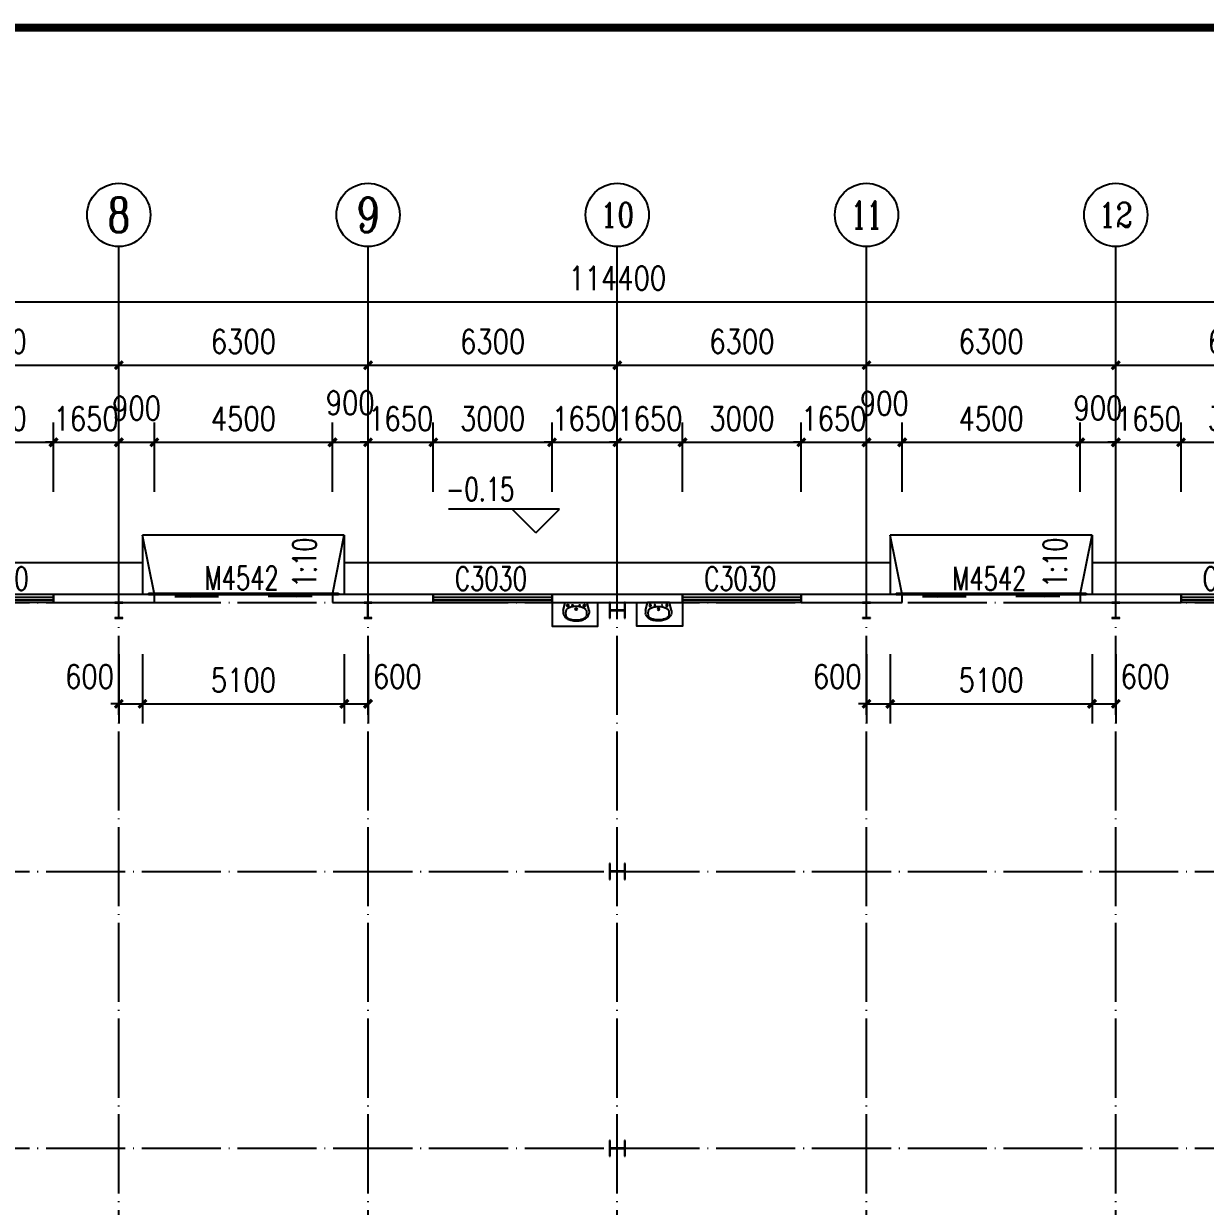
# Model space of a CAD drawing. Extents: x -21908402 to 2288787, y 79687 to 5079726.
# Drawn here: x 2162305 to 2192174, y 523085 to 552987 of the extents above; entities that cross this region are included whole.
import ezdxf
from ezdxf.enums import TextEntityAlignment as Align

# ---------------------------------------------------------------- set-up
doc = ezdxf.new("R2010")
doc.units = 0
doc.header["$LTSCALE"] = 1000
doc.linetypes.add('DOTE', pattern=[2.42, 2, -0.2, 0.02, -0.2])
doc.layers.get('0').update_dxf_attribs({"linetype": 'CONTINUOUS'})
doc.layers.get('DEFPOINTS').update_dxf_attribs({"linetype": 'CONTINUOUS'})
for name, color, linetype in [('AXIS', 3, 'CONTINUOUS'), ('AXIS_TEXT', 7, 'CONTINUOUS'), ('COLUMN', 9, 'CONTINUOUS'), ('DIM_ELEV', 3, 'CONTINUOUS'), ('DIM_SYMB', 3, 'CONTINUOUS'), ('DOTE', 1, 'DOTE'), ('GROUND', 2, 'CONTINUOUS'), ('PUB_DIM', 3, 'CONTINUOUS'), ('PUB_TEXT', 7, 'CONTINUOUS'), ('PUB_TITLE', 4, 'CONTINUOUS'), ('STAIR', 2, 'CONTINUOUS'), ('WALL', 6, 'CONTINUOUS'), ('WINDOW', 94, 'CONTINUOUS'), ('WINDOW_TEXT', 7, 'CONTINUOUS')]:
    doc.layers.add(name, color=color, linetype=linetype)
doc.styles.add('_TCH_AXIS', font='COMPLEX', dxfattribs={"bigfont": 'GBCBIG'})
doc.styles.add('_TCH_DIM', font='SIMPLEX', dxfattribs={"bigfont": 'GBCBIG'})
doc.styles.add('_TCH_WINDOW', font='SIMPLEX', dxfattribs={"bigfont": 'GBCBIG'})
doc.styles.add('COMPLEX', font='COMPLEX')
doc.styles.add('DIM_FONT', font='simplex.shx', dxfattribs={"width": 0.8})
doc.dimstyles.new('DIMN200', dxfattribs={"dimscale": 2, "dimtxt": 300, "dimasz": 100, "dimexe": 250, "dimexo": 300, "dimgap": 150, "dimtad": 1, "dimdec": 0, "dimzin": 0, "dimtxsty": 'DIM_FONT', "dimblk": 'ARCHTICK', "dimcen": 0.09, "dimclrt": 7, "dimazin": 3, "dimtfac": 1, "dimtdec": 0, "dimtix": 1, "dimtmove": 0, "dimatfit": 3, "dimtolj": 1, "dimtzin": 0})

# ---------------------------------------------------------------- blocks, each defined once
blk = doc.blocks.new('_ARCHTICK')
at = {"color": 0, "linetype": 'BYBLOCK', "const_width": 0.4}
blk.add_lwpolyline([(-0.5, -0.5), (0.5, 0.5)], dxfattribs=at)
blk = doc.blocks.new('*D316')
at = {"layer": 'DEFPOINTS', "color": 0}
for p in [(2183610, 537645), (2184210, 537645), (2184210, 535790)]:
    blk.add_point(p, dxfattribs=at)
at = {"layer": 'PUB_DIM', "color": 0}
for p, q in [((2183610, 537045), (2183610, 535290)), ((2184210, 537045), (2184210, 535290)), ((2183610, 535790), (2183410, 535790)), ((2183610, 535790), (2184210, 535790)), ((2184210, 535790), (2184410, 535790))]:
    blk.add_line(p, q, dxfattribs=at)
at = {"layer": 'PUB_DIM', "color": 0, "xscale": 200, "yscale": 200, "zscale": 200}
blk.add_blockref('_ARCHTICK', (2183610, 535790), dxfattribs=at)
at = {"layer": 'PUB_DIM', "color": 0, "xscale": 200, "yscale": 200, "zscale": 200, "rotation": 180}
blk.add_blockref('_ARCHTICK', (2184210, 535790), dxfattribs=at)
at = {"layer": 'PUB_DIM', "color": 7, "insert": (2182870, 536480), "char_height": 600, "attachment_point": 5, "style": 'DIM_FONT'}
blk.add_mtext('\\A1;600', dxfattribs=at)
blk = doc.blocks.new('*D317')
at = {"layer": 'DEFPOINTS', "color": 0}
for p in [(2184210, 537645), (2189310, 537645), (2189310, 535790)]:
    blk.add_point(p, dxfattribs=at)
at = {"layer": 'PUB_DIM', "color": 0}
for p, q in [((2184210, 537045), (2184210, 535290)), ((2189310, 537045), (2189310, 535290)), ((2184210, 535790), (2189310, 535790))]:
    blk.add_line(p, q, dxfattribs=at)
at = {"layer": 'PUB_DIM', "color": 0, "xscale": 200, "yscale": 200, "zscale": 200, "rotation": 180}
blk.add_blockref('_ARCHTICK', (2184210, 535790), dxfattribs=at)
at = {"layer": 'PUB_DIM', "color": 0, "xscale": 200, "yscale": 200, "zscale": 200}
blk.add_blockref('_ARCHTICK', (2189310, 535790), dxfattribs=at)
at = {"layer": 'PUB_DIM', "color": 7, "insert": (2186760, 536390), "char_height": 600, "attachment_point": 5, "style": 'DIM_FONT'}
blk.add_mtext('\\A1;5100', dxfattribs=at)
blk = doc.blocks.new('*D318')
at = {"layer": 'DEFPOINTS', "color": 0}
for p in [(2189310, 537645), (2189910, 537645), (2189910, 535790)]:
    blk.add_point(p, dxfattribs=at)
at = {"layer": 'PUB_DIM', "color": 0}
for p, q in [((2189310, 537045), (2189310, 535290)), ((2189910, 537045), (2189910, 535290)), ((2189310, 535790), (2189910, 535790))]:
    blk.add_line(p, q, dxfattribs=at)
at = {"layer": 'PUB_DIM', "color": 0, "xscale": 200, "yscale": 200, "zscale": 200, "rotation": 180}
blk.add_blockref('_ARCHTICK', (2189310, 535790), dxfattribs=at)
at = {"layer": 'PUB_DIM', "color": 0, "xscale": 200, "yscale": 200, "zscale": 200}
blk.add_blockref('_ARCHTICK', (2189910, 535790), dxfattribs=at)
at = {"layer": 'PUB_DIM', "color": 7, "insert": (2190650, 536480), "char_height": 600, "attachment_point": 5, "style": 'DIM_FONT'}
blk.add_mtext('\\A1;600', dxfattribs=at)
blk = doc.blocks.new('*D319')
at = {"layer": 'DEFPOINTS', "color": 0}
for p in [(2164710, 537645), (2165310, 537645), (2165310, 535790)]:
    blk.add_point(p, dxfattribs=at)
at = {"layer": 'PUB_DIM', "color": 0}
for p, q in [((2164710, 537045), (2164710, 535290)), ((2165310, 537045), (2165310, 535290)), ((2164710, 535790), (2164510, 535790)), ((2164710, 535790), (2165310, 535790)), ((2165310, 535790), (2165510, 535790))]:
    blk.add_line(p, q, dxfattribs=at)
at = {"layer": 'PUB_DIM', "color": 0, "xscale": 200, "yscale": 200, "zscale": 200}
blk.add_blockref('_ARCHTICK', (2164710, 535790), dxfattribs=at)
at = {"layer": 'PUB_DIM', "color": 0, "xscale": 200, "yscale": 200, "zscale": 200, "rotation": 180}
blk.add_blockref('_ARCHTICK', (2165310, 535790), dxfattribs=at)
at = {"layer": 'PUB_DIM', "color": 7, "insert": (2163970, 536480), "char_height": 600, "attachment_point": 5, "style": 'DIM_FONT'}
blk.add_mtext('\\A1;600', dxfattribs=at)
blk = doc.blocks.new('*D320')
at = {"layer": 'DEFPOINTS', "color": 0}
for p in [(2165310, 537645), (2170410, 537645), (2170410, 535790)]:
    blk.add_point(p, dxfattribs=at)
at = {"layer": 'PUB_DIM', "color": 0}
for p, q in [((2165310, 537045), (2165310, 535290)), ((2170410, 537045), (2170410, 535290)), ((2165310, 535790), (2170410, 535790))]:
    blk.add_line(p, q, dxfattribs=at)
at = {"layer": 'PUB_DIM', "color": 0, "xscale": 200, "yscale": 200, "zscale": 200, "rotation": 180}
blk.add_blockref('_ARCHTICK', (2165310, 535790), dxfattribs=at)
at = {"layer": 'PUB_DIM', "color": 0, "xscale": 200, "yscale": 200, "zscale": 200}
blk.add_blockref('_ARCHTICK', (2170410, 535790), dxfattribs=at)
at = {"layer": 'PUB_DIM', "color": 7, "insert": (2167860, 536390), "char_height": 600, "attachment_point": 5, "style": 'DIM_FONT'}
blk.add_mtext('\\A1;5100', dxfattribs=at)
blk = doc.blocks.new('*D321')
at = {"layer": 'DEFPOINTS', "color": 0}
for p in [(2170410, 537645), (2171010, 537645), (2171010, 535790)]:
    blk.add_point(p, dxfattribs=at)
at = {"layer": 'PUB_DIM', "color": 0}
for p, q in [((2170410, 537045), (2170410, 535290)), ((2171010, 537045), (2171010, 535290)), ((2170410, 535790), (2171010, 535790))]:
    blk.add_line(p, q, dxfattribs=at)
at = {"layer": 'PUB_DIM', "color": 0, "xscale": 200, "yscale": 200, "zscale": 200, "rotation": 180}
blk.add_blockref('_ARCHTICK', (2170410, 535790), dxfattribs=at)
at = {"layer": 'PUB_DIM', "color": 0, "xscale": 200, "yscale": 200, "zscale": 200}
blk.add_blockref('_ARCHTICK', (2171010, 535790), dxfattribs=at)
at = {"layer": 'PUB_DIM', "color": 7, "insert": (2171750, 536480), "char_height": 600, "attachment_point": 5, "style": 'DIM_FONT'}
blk.add_mtext('\\A1;600', dxfattribs=at)
blk = doc.blocks.new('*D491')
at = {"layer": 'DEFPOINTS', "color": 0}
for p in [(2194560, 542402), (2191560, 540552), (2194560, 540552)]:
    blk.add_point(p, dxfattribs=at)
at = {"layer": 'PUB_DIM', "color": 0}
for p, q in [((2191560, 541152), (2191560, 542902)), ((2194560, 541152), (2194560, 542902)), ((2191560, 542402), (2194560, 542402))]:
    blk.add_line(p, q, dxfattribs=at)
at = {"layer": 'PUB_DIM', "color": 0, "xscale": 200, "yscale": 200, "zscale": 200, "rotation": 180}
blk.add_blockref('_ARCHTICK', (2191560, 542402), dxfattribs=at)
at = {"layer": 'PUB_DIM', "color": 0, "xscale": 200, "yscale": 200, "zscale": 200}
blk.add_blockref('_ARCHTICK', (2194560, 542402), dxfattribs=at)
at = {"layer": 'PUB_DIM', "color": 7, "insert": (2193060, 543002), "char_height": 600, "attachment_point": 5, "style": 'DIM_FONT'}
blk.add_mtext('\\A1;3000', dxfattribs=at)
blk = doc.blocks.new('*D492')
at = {"layer": 'DEFPOINTS', "color": 0}
for p in [(2191560, 542402), (2189910, 540552), (2191560, 540552)]:
    blk.add_point(p, dxfattribs=at)
at = {"layer": 'PUB_DIM', "color": 0}
for p, q in [((2189910, 541152), (2189910, 542902)), ((2191560, 541152), (2191560, 542902)), ((2189910, 542402), (2189710, 542402)), ((2189910, 542402), (2191560, 542402)), ((2191560, 542402), (2191760, 542402))]:
    blk.add_line(p, q, dxfattribs=at)
at = {"layer": 'PUB_DIM', "color": 0, "xscale": 200, "yscale": 200, "zscale": 200}
blk.add_blockref('_ARCHTICK', (2189910, 542402), dxfattribs=at)
at = {"layer": 'PUB_DIM', "color": 0, "xscale": 200, "yscale": 200, "zscale": 200, "rotation": 180}
blk.add_blockref('_ARCHTICK', (2191560, 542402), dxfattribs=at)
at = {"layer": 'PUB_DIM', "color": 7, "insert": (2190735, 543002), "char_height": 600, "attachment_point": 5, "style": 'DIM_FONT'}
blk.add_mtext('\\A1;1650', dxfattribs=at)
blk = doc.blocks.new('*D493')
at = {"layer": 'DEFPOINTS', "color": 0}
for p in [(2189910, 542402), (2189010, 540552), (2189910, 540552)]:
    blk.add_point(p, dxfattribs=at)
at = {"layer": 'PUB_DIM', "color": 0}
for p, q in [((2189010, 541152), (2189010, 542902)), ((2189910, 541152), (2189910, 542902)), ((2189010, 542402), (2189910, 542402))]:
    blk.add_line(p, q, dxfattribs=at)
at = {"layer": 'PUB_DIM', "color": 0, "xscale": 200, "yscale": 200, "zscale": 200, "rotation": 180}
blk.add_blockref('_ARCHTICK', (2189010, 542402), dxfattribs=at)
at = {"layer": 'PUB_DIM', "color": 0, "xscale": 200, "yscale": 200, "zscale": 200}
blk.add_blockref('_ARCHTICK', (2189910, 542402), dxfattribs=at)
at = {"layer": 'PUB_DIM', "color": 7, "insert": (2189460, 543270), "char_height": 600, "attachment_point": 5, "style": 'DIM_FONT'}
blk.add_mtext('\\A1;900', dxfattribs=at)
blk = doc.blocks.new('*D494')
at = {"layer": 'DEFPOINTS', "color": 0}
for p in [(2189010, 542402), (2184510, 540552), (2189010, 540552)]:
    blk.add_point(p, dxfattribs=at)
at = {"layer": 'PUB_DIM', "color": 0}
for p, q in [((2184510, 541152), (2184510, 542902)), ((2189010, 541152), (2189010, 542902)), ((2184510, 542402), (2189010, 542402))]:
    blk.add_line(p, q, dxfattribs=at)
at = {"layer": 'PUB_DIM', "color": 0, "xscale": 200, "yscale": 200, "zscale": 200, "rotation": 180}
blk.add_blockref('_ARCHTICK', (2184510, 542402), dxfattribs=at)
at = {"layer": 'PUB_DIM', "color": 0, "xscale": 200, "yscale": 200, "zscale": 200}
blk.add_blockref('_ARCHTICK', (2189010, 542402), dxfattribs=at)
at = {"layer": 'PUB_DIM', "color": 7, "insert": (2186760, 543002), "char_height": 600, "attachment_point": 5, "style": 'DIM_FONT'}
blk.add_mtext('\\A1;4500', dxfattribs=at)
blk = doc.blocks.new('*D495')
at = {"layer": 'DEFPOINTS', "color": 0}
for p in [(2184510, 542402), (2183610, 540552), (2184510, 540552)]:
    blk.add_point(p, dxfattribs=at)
at = {"layer": 'PUB_DIM', "color": 0}
for p, q in [((2183610, 541152), (2183610, 542902)), ((2184510, 541152), (2184510, 542902)), ((2183610, 542402), (2184510, 542402))]:
    blk.add_line(p, q, dxfattribs=at)
at = {"layer": 'PUB_DIM', "color": 0, "xscale": 200, "yscale": 200, "zscale": 200, "rotation": 180}
blk.add_blockref('_ARCHTICK', (2183610, 542402), dxfattribs=at)
at = {"layer": 'PUB_DIM', "color": 0, "xscale": 200, "yscale": 200, "zscale": 200}
blk.add_blockref('_ARCHTICK', (2184510, 542402), dxfattribs=at)
at = {"layer": 'PUB_DIM', "color": 7, "insert": (2184060, 543389), "char_height": 600, "attachment_point": 5, "style": 'DIM_FONT'}
blk.add_mtext('\\A1;900', dxfattribs=at)
blk = doc.blocks.new('*D496')
at = {"layer": 'DEFPOINTS', "color": 0}
for p in [(2183610, 542402), (2181960, 540552), (2183610, 540552)]:
    blk.add_point(p, dxfattribs=at)
at = {"layer": 'PUB_DIM', "color": 0}
for p, q in [((2181960, 541152), (2181960, 542902)), ((2183610, 541152), (2183610, 542902)), ((2181960, 542402), (2181760, 542402)), ((2181960, 542402), (2183610, 542402)), ((2183610, 542402), (2183810, 542402))]:
    blk.add_line(p, q, dxfattribs=at)
at = {"layer": 'PUB_DIM', "color": 0, "xscale": 200, "yscale": 200, "zscale": 200}
blk.add_blockref('_ARCHTICK', (2181960, 542402), dxfattribs=at)
at = {"layer": 'PUB_DIM', "color": 0, "xscale": 200, "yscale": 200, "zscale": 200, "rotation": 180}
blk.add_blockref('_ARCHTICK', (2183610, 542402), dxfattribs=at)
at = {"layer": 'PUB_DIM', "color": 7, "insert": (2182785, 543002), "char_height": 600, "attachment_point": 5, "style": 'DIM_FONT'}
blk.add_mtext('\\A1;1650', dxfattribs=at)
blk = doc.blocks.new('*D497')
at = {"layer": 'DEFPOINTS', "color": 0}
for p in [(2181960, 542402), (2178960, 540552), (2181960, 540552)]:
    blk.add_point(p, dxfattribs=at)
at = {"layer": 'PUB_DIM', "color": 0}
for p, q in [((2178960, 541152), (2178960, 542902)), ((2181960, 541152), (2181960, 542902)), ((2178960, 542402), (2181960, 542402))]:
    blk.add_line(p, q, dxfattribs=at)
at = {"layer": 'PUB_DIM', "color": 0, "xscale": 200, "yscale": 200, "zscale": 200, "rotation": 180}
blk.add_blockref('_ARCHTICK', (2178960, 542402), dxfattribs=at)
at = {"layer": 'PUB_DIM', "color": 0, "xscale": 200, "yscale": 200, "zscale": 200}
blk.add_blockref('_ARCHTICK', (2181960, 542402), dxfattribs=at)
at = {"layer": 'PUB_DIM', "color": 7, "insert": (2180460, 543002), "char_height": 600, "attachment_point": 5, "style": 'DIM_FONT'}
blk.add_mtext('\\A1;3000', dxfattribs=at)
blk = doc.blocks.new('*D498')
at = {"layer": 'DEFPOINTS', "color": 0}
for p in [(2178960, 542402), (2177310, 540552), (2178960, 540552)]:
    blk.add_point(p, dxfattribs=at)
at = {"layer": 'PUB_DIM', "color": 0}
for p, q in [((2177310, 541152), (2177310, 542902)), ((2178960, 541152), (2178960, 542902)), ((2177310, 542402), (2177110, 542402)), ((2177310, 542402), (2178960, 542402)), ((2178960, 542402), (2179160, 542402))]:
    blk.add_line(p, q, dxfattribs=at)
at = {"layer": 'PUB_DIM', "color": 0, "xscale": 200, "yscale": 200, "zscale": 200}
blk.add_blockref('_ARCHTICK', (2177310, 542402), dxfattribs=at)
at = {"layer": 'PUB_DIM', "color": 0, "xscale": 200, "yscale": 200, "zscale": 200, "rotation": 180}
blk.add_blockref('_ARCHTICK', (2178960, 542402), dxfattribs=at)
at = {"layer": 'PUB_DIM', "color": 7, "insert": (2178135, 543002), "char_height": 600, "attachment_point": 5, "style": 'DIM_FONT'}
blk.add_mtext('\\A1;1650', dxfattribs=at)
blk = doc.blocks.new('*D499')
at = {"layer": 'DEFPOINTS', "color": 0}
for p in [(2177310, 542402), (2175660, 540552), (2177310, 540552)]:
    blk.add_point(p, dxfattribs=at)
at = {"layer": 'PUB_DIM', "color": 0}
for p, q in [((2175660, 541152), (2175660, 542902)), ((2177310, 541152), (2177310, 542902)), ((2175660, 542402), (2175460, 542402)), ((2175660, 542402), (2177310, 542402)), ((2177310, 542402), (2177510, 542402))]:
    blk.add_line(p, q, dxfattribs=at)
at = {"layer": 'PUB_DIM', "color": 0, "xscale": 200, "yscale": 200, "zscale": 200}
blk.add_blockref('_ARCHTICK', (2175660, 542402), dxfattribs=at)
at = {"layer": 'PUB_DIM', "color": 0, "xscale": 200, "yscale": 200, "zscale": 200, "rotation": 180}
blk.add_blockref('_ARCHTICK', (2177310, 542402), dxfattribs=at)
at = {"layer": 'PUB_DIM', "color": 7, "insert": (2176485, 543002), "char_height": 600, "attachment_point": 5, "style": 'DIM_FONT'}
blk.add_mtext('\\A1;1650', dxfattribs=at)
blk = doc.blocks.new('*D500')
at = {"layer": 'DEFPOINTS', "color": 0}
for p in [(2175660, 542402), (2172660, 540552), (2175660, 540552)]:
    blk.add_point(p, dxfattribs=at)
at = {"layer": 'PUB_DIM', "color": 0}
for p, q in [((2172660, 541152), (2172660, 542902)), ((2175660, 541152), (2175660, 542902)), ((2172660, 542402), (2175660, 542402))]:
    blk.add_line(p, q, dxfattribs=at)
at = {"layer": 'PUB_DIM', "color": 0, "xscale": 200, "yscale": 200, "zscale": 200, "rotation": 180}
blk.add_blockref('_ARCHTICK', (2172660, 542402), dxfattribs=at)
at = {"layer": 'PUB_DIM', "color": 0, "xscale": 200, "yscale": 200, "zscale": 200}
blk.add_blockref('_ARCHTICK', (2175660, 542402), dxfattribs=at)
at = {"layer": 'PUB_DIM', "color": 7, "insert": (2174160, 543002), "char_height": 600, "attachment_point": 5, "style": 'DIM_FONT'}
blk.add_mtext('\\A1;3000', dxfattribs=at)
blk = doc.blocks.new('*D501')
at = {"layer": 'DEFPOINTS', "color": 0}
for p in [(2172660, 542402), (2171010, 540552), (2172660, 540552)]:
    blk.add_point(p, dxfattribs=at)
at = {"layer": 'PUB_DIM', "color": 0}
for p, q in [((2171010, 541152), (2171010, 542902)), ((2172660, 541152), (2172660, 542902)), ((2171010, 542402), (2170810, 542402)), ((2171010, 542402), (2172660, 542402)), ((2172660, 542402), (2172860, 542402))]:
    blk.add_line(p, q, dxfattribs=at)
at = {"layer": 'PUB_DIM', "color": 0, "xscale": 200, "yscale": 200, "zscale": 200}
blk.add_blockref('_ARCHTICK', (2171010, 542402), dxfattribs=at)
at = {"layer": 'PUB_DIM', "color": 0, "xscale": 200, "yscale": 200, "zscale": 200, "rotation": 180}
blk.add_blockref('_ARCHTICK', (2172660, 542402), dxfattribs=at)
at = {"layer": 'PUB_DIM', "color": 7, "insert": (2171835, 543002), "char_height": 600, "attachment_point": 5, "style": 'DIM_FONT'}
blk.add_mtext('\\A1;1650', dxfattribs=at)
blk = doc.blocks.new('*D502')
at = {"layer": 'DEFPOINTS', "color": 0}
for p in [(2171010, 542402), (2170110, 540552), (2171010, 540552)]:
    blk.add_point(p, dxfattribs=at)
at = {"layer": 'PUB_DIM', "color": 0}
for p, q in [((2170110, 541152), (2170110, 542902)), ((2171010, 541152), (2171010, 542902)), ((2170110, 542402), (2171010, 542402))]:
    blk.add_line(p, q, dxfattribs=at)
at = {"layer": 'PUB_DIM', "color": 0, "xscale": 200, "yscale": 200, "zscale": 200, "rotation": 180}
blk.add_blockref('_ARCHTICK', (2170110, 542402), dxfattribs=at)
at = {"layer": 'PUB_DIM', "color": 0, "xscale": 200, "yscale": 200, "zscale": 200}
blk.add_blockref('_ARCHTICK', (2171010, 542402), dxfattribs=at)
at = {"layer": 'PUB_DIM', "color": 7, "insert": (2170560, 543403), "char_height": 600, "attachment_point": 5, "style": 'DIM_FONT'}
blk.add_mtext('\\A1;900', dxfattribs=at)
blk = doc.blocks.new('*D503')
at = {"layer": 'DEFPOINTS', "color": 0}
for p in [(2170110, 542402), (2165610, 540552), (2170110, 540552)]:
    blk.add_point(p, dxfattribs=at)
at = {"layer": 'PUB_DIM', "color": 0}
for p, q in [((2165610, 541152), (2165610, 542902)), ((2170110, 541152), (2170110, 542902)), ((2165610, 542402), (2170110, 542402))]:
    blk.add_line(p, q, dxfattribs=at)
at = {"layer": 'PUB_DIM', "color": 0, "xscale": 200, "yscale": 200, "zscale": 200, "rotation": 180}
blk.add_blockref('_ARCHTICK', (2165610, 542402), dxfattribs=at)
at = {"layer": 'PUB_DIM', "color": 0, "xscale": 200, "yscale": 200, "zscale": 200}
blk.add_blockref('_ARCHTICK', (2170110, 542402), dxfattribs=at)
at = {"layer": 'PUB_DIM', "color": 7, "insert": (2167860, 543002), "char_height": 600, "attachment_point": 5, "style": 'DIM_FONT'}
blk.add_mtext('\\A1;4500', dxfattribs=at)
blk = doc.blocks.new('*D504')
at = {"layer": 'DEFPOINTS', "color": 0}
for p in [(2165610, 542402), (2164710, 540552), (2165610, 540552)]:
    blk.add_point(p, dxfattribs=at)
at = {"layer": 'PUB_DIM', "color": 0}
for p, q in [((2164710, 541152), (2164710, 542902)), ((2165610, 541152), (2165610, 542902)), ((2164710, 542402), (2165610, 542402))]:
    blk.add_line(p, q, dxfattribs=at)
at = {"layer": 'PUB_DIM', "color": 0, "xscale": 200, "yscale": 200, "zscale": 200, "rotation": 180}
blk.add_blockref('_ARCHTICK', (2164710, 542402), dxfattribs=at)
at = {"layer": 'PUB_DIM', "color": 0, "xscale": 200, "yscale": 200, "zscale": 200}
blk.add_blockref('_ARCHTICK', (2165610, 542402), dxfattribs=at)
at = {"layer": 'PUB_DIM', "color": 7, "insert": (2165160, 543266), "char_height": 600, "attachment_point": 5, "style": 'DIM_FONT'}
blk.add_mtext('\\A1;900', dxfattribs=at)
blk = doc.blocks.new('*D505')
at = {"layer": 'DEFPOINTS', "color": 0}
for p in [(2164710, 542402), (2163060, 540552), (2164710, 540552)]:
    blk.add_point(p, dxfattribs=at)
at = {"layer": 'PUB_DIM', "color": 0}
for p, q in [((2163060, 541152), (2163060, 542902)), ((2164710, 541152), (2164710, 542902)), ((2163060, 542402), (2162860, 542402)), ((2163060, 542402), (2164710, 542402)), ((2164710, 542402), (2164910, 542402))]:
    blk.add_line(p, q, dxfattribs=at)
at = {"layer": 'PUB_DIM', "color": 0, "xscale": 200, "yscale": 200, "zscale": 200}
blk.add_blockref('_ARCHTICK', (2163060, 542402), dxfattribs=at)
at = {"layer": 'PUB_DIM', "color": 0, "xscale": 200, "yscale": 200, "zscale": 200, "rotation": 180}
blk.add_blockref('_ARCHTICK', (2164710, 542402), dxfattribs=at)
at = {"layer": 'PUB_DIM', "color": 7, "insert": (2163885, 543002), "char_height": 600, "attachment_point": 5, "style": 'DIM_FONT'}
blk.add_mtext('\\A1;1650', dxfattribs=at)
blk = doc.blocks.new('*D506')
at = {"layer": 'DEFPOINTS', "color": 0}
for p in [(2163060, 542402), (2160060, 540552), (2163060, 540552)]:
    blk.add_point(p, dxfattribs=at)
at = {"layer": 'PUB_DIM', "color": 0}
for p, q in [((2160060, 541152), (2160060, 542902)), ((2163060, 541152), (2163060, 542902)), ((2160060, 542402), (2163060, 542402))]:
    blk.add_line(p, q, dxfattribs=at)
at = {"layer": 'PUB_DIM', "color": 0, "xscale": 200, "yscale": 200, "zscale": 200, "rotation": 180}
blk.add_blockref('_ARCHTICK', (2160060, 542402), dxfattribs=at)
at = {"layer": 'PUB_DIM', "color": 0, "xscale": 200, "yscale": 200, "zscale": 200}
blk.add_blockref('_ARCHTICK', (2163060, 542402), dxfattribs=at)
at = {"layer": 'PUB_DIM', "color": 7, "insert": (2161560, 543002), "char_height": 600, "attachment_point": 5, "style": 'DIM_FONT'}
blk.add_mtext('\\A1;3000', dxfattribs=at)
blk = doc.blocks.new('*D593')
at = {"layer": 'AXIS', "color": 0}
for p, q in [((2158410, 539952), (2158410, 544852)), ((2164710, 539952), (2164710, 544852)), ((2158410, 544352), (2164710, 544352))]:
    blk.add_line(p, q, dxfattribs=at)
at = {"layer": 'DEFPOINTS', "color": 0}
for p in [(2164710, 544352), (2158410, 539352), (2164710, 539352)]:
    blk.add_point(p, dxfattribs=at)
at = {"layer": 'AXIS', "color": 0, "xscale": 200, "yscale": 200, "zscale": 200, "rotation": 180}
blk.add_blockref('_ARCHTICK', (2158410, 544352), dxfattribs=at)
at = {"layer": 'AXIS', "color": 0, "xscale": 200, "yscale": 200, "zscale": 200}
blk.add_blockref('_ARCHTICK', (2164710, 544352), dxfattribs=at)
at = {"layer": 'AXIS', "color": 7, "insert": (2161560, 544952), "char_height": 600, "attachment_point": 5, "style": 'DIM_FONT'}
blk.add_mtext('\\A1;6300', dxfattribs=at)
blk = doc.blocks.new('*D594')
at = {"layer": 'AXIS', "color": 0}
for p, q in [((2164710, 539952), (2164710, 544852)), ((2171010, 539952), (2171010, 544852)), ((2164710, 544352), (2171010, 544352))]:
    blk.add_line(p, q, dxfattribs=at)
at = {"layer": 'DEFPOINTS', "color": 0}
for p in [(2171010, 544352), (2164710, 539352), (2171010, 539352)]:
    blk.add_point(p, dxfattribs=at)
at = {"layer": 'AXIS', "color": 0, "xscale": 200, "yscale": 200, "zscale": 200, "rotation": 180}
blk.add_blockref('_ARCHTICK', (2164710, 544352), dxfattribs=at)
at = {"layer": 'AXIS', "color": 0, "xscale": 200, "yscale": 200, "zscale": 200}
blk.add_blockref('_ARCHTICK', (2171010, 544352), dxfattribs=at)
at = {"layer": 'AXIS', "color": 7, "insert": (2167860, 544952), "char_height": 600, "attachment_point": 5, "style": 'DIM_FONT'}
blk.add_mtext('\\A1;6300', dxfattribs=at)
blk = doc.blocks.new('*D595')
at = {"layer": 'AXIS', "color": 0}
for p, q in [((2171010, 539952), (2171010, 544852)), ((2177310, 539952), (2177310, 544852)), ((2171010, 544352), (2177310, 544352))]:
    blk.add_line(p, q, dxfattribs=at)
at = {"layer": 'DEFPOINTS', "color": 0}
for p in [(2177310, 544352), (2171010, 539352), (2177310, 539352)]:
    blk.add_point(p, dxfattribs=at)
at = {"layer": 'AXIS', "color": 0, "xscale": 200, "yscale": 200, "zscale": 200, "rotation": 180}
blk.add_blockref('_ARCHTICK', (2171010, 544352), dxfattribs=at)
at = {"layer": 'AXIS', "color": 0, "xscale": 200, "yscale": 200, "zscale": 200}
blk.add_blockref('_ARCHTICK', (2177310, 544352), dxfattribs=at)
at = {"layer": 'AXIS', "color": 7, "insert": (2174160, 544952), "char_height": 600, "attachment_point": 5, "style": 'DIM_FONT'}
blk.add_mtext('\\A1;6300', dxfattribs=at)
blk = doc.blocks.new('*D596')
at = {"layer": 'AXIS', "color": 0}
for p, q in [((2177310, 539952), (2177310, 544852)), ((2183610, 539952), (2183610, 544852)), ((2177310, 544352), (2183610, 544352))]:
    blk.add_line(p, q, dxfattribs=at)
at = {"layer": 'DEFPOINTS', "color": 0}
for p in [(2183610, 544352), (2177310, 539352), (2183610, 539352)]:
    blk.add_point(p, dxfattribs=at)
at = {"layer": 'AXIS', "color": 0, "xscale": 200, "yscale": 200, "zscale": 200, "rotation": 180}
blk.add_blockref('_ARCHTICK', (2177310, 544352), dxfattribs=at)
at = {"layer": 'AXIS', "color": 0, "xscale": 200, "yscale": 200, "zscale": 200}
blk.add_blockref('_ARCHTICK', (2183610, 544352), dxfattribs=at)
at = {"layer": 'AXIS', "color": 7, "insert": (2180460, 544952), "char_height": 600, "attachment_point": 5, "style": 'DIM_FONT'}
blk.add_mtext('\\A1;6300', dxfattribs=at)
blk = doc.blocks.new('*D597')
at = {"layer": 'AXIS', "color": 0}
for p, q in [((2183610, 539952), (2183610, 544852)), ((2189910, 539952), (2189910, 544852)), ((2183610, 544352), (2189910, 544352))]:
    blk.add_line(p, q, dxfattribs=at)
at = {"layer": 'DEFPOINTS', "color": 0}
for p in [(2189910, 544352), (2183610, 539352), (2189910, 539352)]:
    blk.add_point(p, dxfattribs=at)
at = {"layer": 'AXIS', "color": 0, "xscale": 200, "yscale": 200, "zscale": 200, "rotation": 180}
blk.add_blockref('_ARCHTICK', (2183610, 544352), dxfattribs=at)
at = {"layer": 'AXIS', "color": 0, "xscale": 200, "yscale": 200, "zscale": 200}
blk.add_blockref('_ARCHTICK', (2189910, 544352), dxfattribs=at)
at = {"layer": 'AXIS', "color": 7, "insert": (2186760, 544952), "char_height": 600, "attachment_point": 5, "style": 'DIM_FONT'}
blk.add_mtext('\\A1;6300', dxfattribs=at)
blk = doc.blocks.new('*D598')
at = {"layer": 'AXIS', "color": 0}
for p, q in [((2189910, 539952), (2189910, 544852)), ((2196210, 539952), (2196210, 544852)), ((2189910, 544352), (2196210, 544352))]:
    blk.add_line(p, q, dxfattribs=at)
at = {"layer": 'DEFPOINTS', "color": 0}
for p in [(2196210, 544352), (2189910, 539352), (2196210, 539352)]:
    blk.add_point(p, dxfattribs=at)
at = {"layer": 'AXIS', "color": 0, "xscale": 200, "yscale": 200, "zscale": 200, "rotation": 180}
blk.add_blockref('_ARCHTICK', (2189910, 544352), dxfattribs=at)
at = {"layer": 'AXIS', "color": 0, "xscale": 200, "yscale": 200, "zscale": 200}
blk.add_blockref('_ARCHTICK', (2196210, 544352), dxfattribs=at)
at = {"layer": 'AXIS', "color": 7, "insert": (2193060, 544952), "char_height": 600, "attachment_point": 5, "style": 'DIM_FONT'}
blk.add_mtext('\\A1;6300', dxfattribs=at)
blk = doc.blocks.new('*D606')
at = {"layer": 'AXIS', "color": 0}
for p, q in [((2120110, 539952), (2120110, 546452)), ((2234510, 539952), (2234510, 546452)), ((2120110, 545952), (2234510, 545952))]:
    blk.add_line(p, q, dxfattribs=at)
at = {"layer": 'DEFPOINTS', "color": 0}
for p in [(2234510, 545952), (2120110, 539352), (2234510, 539352)]:
    blk.add_point(p, dxfattribs=at)
at = {"layer": 'AXIS', "color": 0, "xscale": 200, "yscale": 200, "zscale": 200, "rotation": 180}
blk.add_blockref('_ARCHTICK', (2120110, 545952), dxfattribs=at)
at = {"layer": 'AXIS', "color": 0, "xscale": 200, "yscale": 200, "zscale": 200}
blk.add_blockref('_ARCHTICK', (2234510, 545952), dxfattribs=at)
at = {"layer": 'AXIS', "color": 7, "insert": (2177310, 546552), "char_height": 600, "attachment_point": 5, "style": 'DIM_FONT'}
blk.add_mtext('\\A1;114400', dxfattribs=at)
blk = doc.blocks.new('_AXISO')
blk.add_circle((0, 0), 0.5)
at = {"layer": 'AXIS_TEXT', "style": 'COMPLEX', "width": 1.041667}
blk.add_attdef('A', text='', height=0.56, dxfattribs=at).set_placement((-0.25, -0.28), (0.25, -0.28), align=Align.FIT)
blk = doc.blocks.new('$DORLIB2D$00000130')
at = {"color": 0, "linetype": 'CONTINUOUS'}
for p, q in [((-0.5333, 0.6601), (-0.5333, 0.5127)), ((0, 0.6601), (-0.5333, 0.6601)), ((0, 0.5127), (0, 0.6601)), ((0.5333, 0.6601), (0, 0.6601)), ((0.5333, 0.6601), (0.5333, 0.5127)), ((0, 0.5127), (-0.5333, 0.5127)), ((0.5333, 0.5127), (0, 0.5127)), ((-0.3853, 0.2694), (-0.1396, 0.2694)), ((-0.3853, 0.2694), (-0.2999, 0.2144)), ((-0.2999, 0.2144), (-0.2999, 0.2694)), ((0.3853, 0.2694), (0.1396, 0.2694)), ((0.2999, 0.2144), (0.2999, 0.2694)), ((0.3853, 0.2694), (0.2999, 0.2144))]:
    blk.add_line(p, q, dxfattribs=at)
blk = doc.blocks.new('$WINLIB2D$00000001')
at = {"color": 0}
for points in [[(-0.5, 0.5), (-0.5, -0.5)], [(-0.5, 0.5), (0.5, 0.5)], [(0.5, -0.5), (0.5, 0.5)], [(0.5, 0.1667), (-0.5, 0.1667)], [(0.5, -0.1667), (-0.5, -0.1667)], [(-0.5, -0.5), (0.5, -0.5)]]:
    blk.add_lwpolyline(points, dxfattribs=at)
blk = doc.blocks.new('$PLAN$00000344')
for p, q in [((-280, -10), (-280, 0)), ((280, 0), (280, -10)), ((-251, -189), (-251, -186)), ((-248, -183), (-250, -185))]:
    blk.add_line(p, q)
for points in [[(-280, 0), (280, 0)], [(-326, -200), (-280, -5)], [(326, -204), (280, -5)]]:
    blk.add_lwpolyline(points)
for points in [[(-326, -200, 0.008223), (-326, -204, 0.149285)], [(-326, -266, 0.149285), (-304, -337, 0.107079), (-231, -408, 0.075625), (-131, -450, 0.062436), (-1, -467, 0.062436), (130, -452, 0.075625), (230, -410, 0.107079), (304, -339, 0.149285), (326, -268, 0.005205), (326, -266, 0.086596)], [(253, -188, 0.098208), (193, -141, 0.066287), (110, -111, 0.052428), (0, -100, 0.052428), (-110, -111, 0.066287), (-193, -141, 0.093876), (-251, -186, 0.171377)], [(-250, -358, 0.091341), (-193, -401, 0.066287), (-110, -431, 0.052428), (0, -442, 0.052428), (110, -431, 0.066287), (193, -401, 0.091756), (250, -358, 0.171377)]]:
    blk.add_lwpolyline(points, format="xyb")
at = {"flags": 128}
for points in [[(-326, -204), (-326, -268)], [(326, -204), (326, -268)]]:
    blk.add_lwpolyline(points, dxfattribs=at)
for points in [[(-253, -188, 0.172546), (-250, -358, 0.726395)], [(253, -188, -0.172546), (250, -358, -0.726395)]]:
    blk.add_lwpolyline(points, format="xyb", dxfattribs=at)
for centre, radius in [((-210, -75), 24), ((-210, -75), 24), ((-210, -75), 24), ((-90, -65), 10), ((0, -170), 25), ((0, -170), 15), ((90, -65), 10), ((210, -75), 24)]:
    blk.add_circle(centre, radius)
blk.add_arc((-250, -186), 1, 131.3224, 180)

msp = doc.modelspace()

# ---------------------------------------------------------------- linework, layer by layer
for points in [[(2175660, 538352.5), (2175660, 537752.5), (2176816.8, 537752.5), (2176816.8, 538352.5)], [(2178960, 538352.5), (2178960, 537752.5), (2177803.2, 537752.5), (2177803.2, 538352.5)]]:
    msp.add_lwpolyline(points)
at = {"layer": 'AXIS'}
for p, q in [((2164710, 539352.5), (2164710, 547352.5)), ((2171010, 539352.5), (2171010, 547352.5)), ((2177310, 539352.5), (2177310, 547352.5)), ((2183610, 539352.5), (2183610, 547352.5)), ((2189910, 539352.5), (2189910, 547352.5))]:
    msp.add_line(p, q, dxfattribs=at)
at = {"layer": 'COLUMN'}
for p, q in [((2164810, 538352.5), (2164610, 538352.5)), ((2164610, 538352.5), (2164610, 538342.5)), ((2164610, 538342.5), (2164697.9, 538342.5)), ((2164697.9, 538342.5), (2164702.9, 538337.5)), ((2164702.9, 538337.5), (2164702.9, 537967.5)), ((2164708.9, 538337.5), (2164713.9, 538342.5)), ((2164708.9, 537967.5), (2164708.9, 538337.5)), ((2164713.9, 538342.5), (2164810, 538342.5)), ((2164810, 538342.5), (2164810, 538352.5)), ((2171110, 538352.5), (2170910, 538352.5)), ((2170910, 538352.5), (2170910, 538342.5)), ((2170910, 538342.5), (2170997.9, 538342.5)), ((2170997.9, 538342.5), (2171002.9, 538337.5)), ((2171002.9, 538337.5), (2171002.9, 537967.5)), ((2171008.9, 538337.5), (2171013.9, 538342.5)), ((2171008.9, 537967.5), (2171008.9, 538337.5)), ((2171013.9, 538342.5), (2171110, 538342.5)), ((2171110, 538342.5), (2171110, 538352.5)), ((2177126, 538352.5), (2177110, 538352.5)), ((2177110, 538352.5), (2177110, 537952.5)), ((2177126, 538157.5), (2177126, 538352.5)), ((2177510, 538352.5), (2177494, 538352.5)), ((2177494, 538352.5), (2177494, 538157.5)), ((2177510, 537952.5), (2177510, 538352.5)), ((2183710, 538352.5), (2183510, 538352.5)), ((2183510, 538352.5), (2183510, 538342.5)), ((2183510, 538342.5), (2183597.9, 538342.5)), ((2183597.9, 538342.5), (2183602.9, 538337.5)), ((2183602.9, 538337.5), (2183602.9, 537967.5)), ((2183608.9, 538337.5), (2183613.9, 538342.5)), ((2183608.9, 537967.5), (2183608.9, 538337.5)), ((2183613.9, 538342.5), (2183710, 538342.5)), ((2183710, 538342.5), (2183710, 538352.5)), ((2190010, 538352.5), (2189810, 538352.5)), ((2189810, 538352.5), (2189810, 538342.5)), ((2189810, 538342.5), (2189897.9, 538342.5)), ((2189897.9, 538342.5), (2189902.9, 538337.5)), ((2189902.9, 538337.5), (2189902.9, 537967.5)), ((2189908.9, 538337.5), (2189913.9, 538342.5)), ((2189908.9, 537967.5), (2189908.9, 538337.5)), ((2189913.9, 538342.5), (2190010, 538342.5)), ((2190010, 538342.5), (2190010, 538352.5)), ((2164697.9, 537962.5), (2164610, 537962.5)), ((2164610, 537962.5), (2164610, 537952.5)), ((2164610, 537952.5), (2164810, 537952.5)), ((2164702.9, 537967.5), (2164697.9, 537962.5)), ((2164713.9, 537962.5), (2164708.9, 537967.5)), ((2164810, 537962.5), (2164713.9, 537962.5)), ((2164810, 537952.5), (2164810, 537962.5)), ((2170997.9, 537962.5), (2170910, 537962.5)), ((2170910, 537962.5), (2170910, 537952.5)), ((2170910, 537952.5), (2171110, 537952.5)), ((2171002.9, 537967.5), (2170997.9, 537962.5)), ((2171013.9, 537962.5), (2171008.9, 537967.5)), ((2171110, 537962.5), (2171013.9, 537962.5)), ((2171110, 537952.5), (2171110, 537962.5)), ((2177110, 537952.5), (2177126, 537952.5)), ((2177494, 538157.5), (2177126, 538157.5)), ((2177126, 538147.5), (2177494, 538147.5)), ((2177126, 537952.5), (2177126, 538147.5)), ((2177494, 538147.5), (2177494, 537952.5)), ((2177494, 537952.5), (2177510, 537952.5)), ((2183597.9, 537962.5), (2183510, 537962.5)), ((2183510, 537962.5), (2183510, 537952.5)), ((2183510, 537952.5), (2183710, 537952.5)), ((2183602.9, 537967.5), (2183597.9, 537962.5)), ((2183613.9, 537962.5), (2183608.9, 537967.5)), ((2183710, 537962.5), (2183613.9, 537962.5)), ((2183710, 537952.5), (2183710, 537962.5)), ((2189897.9, 537962.5), (2189810, 537962.5)), ((2189810, 537962.5), (2189810, 537952.5)), ((2189810, 537952.5), (2190010, 537952.5)), ((2189902.9, 537967.5), (2189897.9, 537962.5)), ((2189913.9, 537962.5), (2189908.9, 537967.5)), ((2190010, 537962.5), (2189913.9, 537962.5)), ((2190010, 537952.5), (2190010, 537962.5)), ((2177126, 531752.5), (2177110, 531752.5)), ((2177110, 531752.5), (2177110, 531352.5)), ((2177126, 531557.5), (2177126, 531752.5)), ((2177510, 531752.5), (2177494, 531752.5)), ((2177494, 531752.5), (2177494, 531557.5)), ((2177510, 531352.5), (2177510, 531752.5)), ((2177494, 531557.5), (2177126, 531557.5)), ((2177126, 531547.5), (2177494, 531547.5)), ((2177126, 531352.5), (2177126, 531547.5)), ((2177494, 531547.5), (2177494, 531352.5)), ((2177110, 531352.5), (2177126, 531352.5)), ((2177494, 531352.5), (2177510, 531352.5)), ((2177126, 524752.5), (2177110, 524752.5)), ((2177110, 524752.5), (2177110, 524352.5)), ((2177126, 524557.5), (2177126, 524752.5)), ((2177494, 524557.5), (2177126, 524557.5)), ((2177126, 524547.5), (2177494, 524547.5)), ((2177126, 524352.5), (2177126, 524547.5)), ((2177510, 524752.5), (2177494, 524752.5)), ((2177494, 524752.5), (2177494, 524557.5)), ((2177494, 524547.5), (2177494, 524352.5)), ((2177510, 524352.5), (2177510, 524752.5)), ((2177110, 524352.5), (2177126, 524352.5)), ((2177494, 524352.5), (2177510, 524352.5))]:
    msp.add_line(p, q, dxfattribs=at)
at = {"layer": 'DIM_ELEV'}
for p, q in [((2175852.8, 540710.9), (2173039.8, 540710.9)), ((2175252.8, 540110.9), (2174652.8, 540710.9)), ((2175252.8, 540110.9), (2175852.8, 540710.9))]:
    msp.add_line(p, q, dxfattribs=at)
at = {"layer": 'DIM_SYMB'}
for points in [[(2169912.3, 538826.1, 0, 0, 0), (2169912.3, 539263.6, 160, 0, 0), (2169912.3, 539863.6, 0, 0, 0)], [(2188882, 538826.1, 0, 0, 0), (2188882, 539263.6, 160, 0, 0), (2188882, 539863.6, 0, 0, 0)]]:
    msp.add_lwpolyline(points, format="xyseb", dxfattribs=at)
at = {"layer": 'DOTE'}
for p, q in [((2164710, 467752.5), (2164710, 539352.5)), ((2171010, 467752.5), (2171010, 539352.5)), ((2177310, 467752.5), (2177310, 539352.5)), ((2183610, 467752.5), (2183610, 539352.5)), ((2189910, 467752.5), (2189910, 539352.5)), ((2119310, 538352.5), (2235310, 538352.5)), ((2119310, 531552.5), (2235310, 531552.5)), ((2119310, 524552.5), (2235310, 524552.5))]:
    msp.add_line(p, q, dxfattribs=at)
at = {"layer": 'GROUND'}
for p, q in [((2165309.8, 539352.5), (2151509.8, 539352.5)), ((2184209.8, 539352.5), (2170409.8, 539352.5)), ((2203109.8, 539352.5), (2189309.8, 539352.5)), ((2165309.8, 538552.5), (2151509.8, 538552.5)), ((2184209.8, 538552.5), (2170409.8, 538552.5)), ((2203109.8, 538552.5), (2189309.8, 538552.5))]:
    msp.add_line(p, q, dxfattribs=at)
at = {"layer": 'PUB_TITLE', "const_width": 200}
msp.add_lwpolyline([(2100686.8, 438087.5), (2261886.8, 438087.5), (2261886.8, 552887.5), (2100686.8, 552887.5)], close=True, dxfattribs=at)
at = {"layer": 'STAIR'}
for p, q in [((2170409.8, 540052.5), (2165309.8, 540052.5)), ((2165309.8, 540052.5), (2165309.8, 538552.5)), ((2165609.8, 538552.5), (2165309.8, 540052.5)), ((2170109.8, 538552.5), (2170409.8, 540052.5)), ((2170409.8, 540052.5), (2170409.8, 538552.5)), ((2189309.8, 540052.5), (2184209.8, 540052.5)), ((2184209.8, 540052.5), (2184209.8, 538552.5)), ((2184509.8, 538552.5), (2184209.8, 540052.5)), ((2189009.8, 538552.5), (2189309.8, 540052.5)), ((2189309.8, 540052.5), (2189309.8, 538552.5)), ((2170409.8, 538552.5), (2165309.8, 538552.5)), ((2189309.8, 538552.5), (2184209.8, 538552.5))]:
    msp.add_line(p, q, dxfattribs=at)
at = {"layer": 'WALL'}
for p, q in [((2164710, 538552.5), (2163060, 538552.5)), ((2163060, 538552.5), (2163060, 538352.5)), ((2165609.8, 538552.5), (2164710, 538552.5)), ((2165609.8, 538352.5), (2165609.8, 538552.5)), ((2171010, 538552.5), (2170109.8, 538552.5)), ((2170109.8, 538552.5), (2170109.8, 538352.5)), ((2172660, 538552.5), (2171010, 538552.5)), ((2172660, 538352.5), (2172660, 538552.5)), ((2178960, 538552.5), (2175660, 538552.5)), ((2175660, 538552.5), (2175660, 538352.5)), ((2178960, 538352.5), (2178960, 538552.5)), ((2183610, 538552.5), (2181960, 538552.5)), ((2181960, 538552.5), (2181960, 538352.5)), ((2184509.8, 538552.5), (2183610, 538552.5)), ((2184509.8, 538352.5), (2184509.8, 538552.5)), ((2189910, 538552.5), (2189009.8, 538552.5)), ((2189009.8, 538552.5), (2189009.8, 538352.5)), ((2191560, 538552.5), (2189910, 538552.5)), ((2191560, 538352.5), (2191560, 538552.5)), ((2163060, 538352.5), (2164610, 538352.5)), ((2164810, 538352.5), (2165609.8, 538352.5)), ((2170109.8, 538352.5), (2170910, 538352.5)), ((2171110, 538352.5), (2172660, 538352.5)), ((2175660, 538352.5), (2178960, 538352.5)), ((2181960, 538352.5), (2183510, 538352.5)), ((2183710, 538352.5), (2184509.8, 538352.5)), ((2189009.8, 538352.5), (2189810, 538352.5)), ((2190010, 538352.5), (2191560, 538352.5))]:
    msp.add_line(p, q, dxfattribs=at)

# ---------------------------------------------------------------- block references
msp.add_blockref('$PLAN$00000344', (2176269.3, 538352.5))
at = {"yscale": -1, "rotation": 180}
msp.add_blockref('$PLAN$00000344', (2178350.7, 538352.5), dxfattribs=at)
at = {"layer": 'AXIS'}
ref = msp.add_blockref('_AXISO', (2164710, 548152.5), dxfattribs=dict(at, xscale=1600, yscale=1600, zscale=1600))
ref.add_attrib('A', '8', dxfattribs={"layer": 'AXIS_TEXT', "height": 876.8, "style": '_TCH_AXIS'}).set_placement((2164417.8, 547714.1), (2165002.3, 547714.1), align=Align.FIT)
ref = msp.add_blockref('_AXISO', (2171010, 548152.5), dxfattribs=dict(at, xscale=1600, yscale=1600, zscale=1600))
ref.add_attrib('A', '9', dxfattribs={"layer": 'AXIS_TEXT', "height": 876.8, "style": '_TCH_AXIS'}).set_placement((2170717.8, 547714.1), (2171302.3, 547714.1), align=Align.FIT)
ref = msp.add_blockref('_AXISO', (2177310, 548152.5), dxfattribs=dict(at, xscale=1600, yscale=1600, zscale=1600))
ref.add_attrib('A', '10', dxfattribs={"layer": 'AXIS_TEXT', "height": 618.45, "style": '_TCH_AXIS'}).set_placement((2176883, 547843.2), (2177737.1, 547843.2), align=Align.FIT)
ref = msp.add_blockref('_AXISO', (2183610, 548152.5), dxfattribs=dict(at, xscale=1600, yscale=1600, zscale=1600))
ref.add_attrib('A', '11', dxfattribs={"layer": 'AXIS_TEXT', "height": 688.85, "style": '_TCH_AXIS'}).set_placement((2183216.4, 547808), (2184003.7, 547808), align=Align.FIT)
ref = msp.add_blockref('_AXISO', (2189910, 548152.5), dxfattribs=dict(at, xscale=1600, yscale=1600, zscale=1600))
ref.add_attrib('A', '12', dxfattribs={"layer": 'AXIS_TEXT', "height": 618.45, "style": '_TCH_AXIS'}).set_placement((2189483, 547843.2), (2190337.1, 547843.2), align=Align.FIT)
at = {"layer": 'WINDOW'}
ref = msp.add_blockref('$WINLIB2D$00000001', (2161560, 538452.5), dxfattribs=dict(at, xscale=3000, yscale=200, zscale=3000, rotation=180))
ref.add_attrib('A', 'C3030', (2160610, 538657.8), dxfattribs={"layer": 'WINDOW_TEXT', "height": 595, "style": '_TCH_WINDOW', "width": 0.705882})
ref = msp.add_blockref('$DORLIB2D$00000130', (2167859.8, 538452.5), dxfattribs=dict(at, xscale=4500, yscale=-200, zscale=4500, rotation=180))
ref.add_attrib('A', 'M4542', (2166879.8, 538674.4), dxfattribs={"layer": 'WINDOW_TEXT', "height": 595, "style": '_TCH_WINDOW', "width": 0.705882})
ref = msp.add_blockref('$WINLIB2D$00000001', (2174160, 538452.5), dxfattribs=dict(at, xscale=3000, yscale=200, zscale=3000, rotation=180))
ref.add_attrib('A', 'C3030', (2173210, 538657.8), dxfattribs={"layer": 'WINDOW_TEXT', "height": 595, "style": '_TCH_WINDOW', "width": 0.705882})
ref = msp.add_blockref('$WINLIB2D$00000001', (2180460, 538452.5), dxfattribs=dict(at, xscale=3000, yscale=200, zscale=3000, rotation=180))
ref.add_attrib('A', 'C3030', (2179510, 538657.8), dxfattribs={"layer": 'WINDOW_TEXT', "height": 595, "style": '_TCH_WINDOW', "width": 0.705882})
ref = msp.add_blockref('$DORLIB2D$00000130', (2186759.8, 538452.5), dxfattribs=dict(at, xscale=4500, yscale=-200, zscale=4500, rotation=180))
ref.add_attrib('A', 'M4542', (2185779.8, 538660.5), dxfattribs={"layer": 'WINDOW_TEXT', "height": 595, "style": '_TCH_WINDOW', "width": 0.705882})
ref = msp.add_blockref('$WINLIB2D$00000001', (2193060, 538452.5), dxfattribs=dict(at, xscale=3000, yscale=200, zscale=3000, rotation=180))
ref.add_attrib('A', 'C3030', (2192110, 538657.8), dxfattribs={"layer": 'WINDOW_TEXT', "height": 595, "style": '_TCH_WINDOW', "width": 0.705882})

# ---------------------------------------------------------------- texts
at = {"layer": 'PUB_TEXT', "style": '_TCH_DIM', "width": 0.705882}
msp.add_text('-0.15', height=595, dxfattribs=at).set_placement((2172979.8, 540920.9))
for p in [(2169702.3, 538734.9), (2188672, 538734.9)]:
    msp.add_text('1:10', height=595, rotation=90, dxfattribs=at).set_placement(p)

# ---------------------------------------------------------------- dimensions: what is measured, and where the dimension line sits
at = {"layer": 'AXIS'}
for p1, p2, distance, picture, middle in [((2120110, 539352.5), (2234510, 539352.5), 6600, '*D606', (2177310, 546552.5)), ((2158410, 539352.5), (2164710, 539352.5), 5000, '*D593', (2161560, 544952.5)), ((2164710, 539352.5), (2171010, 539352.5), 5000, '*D594', (2167860, 544952.5)), ((2171010, 539352.5), (2177310, 539352.5), 5000, '*D595', (2174160, 544952.5)), ((2177310, 539352.5), (2183610, 539352.5), 5000, '*D596', (2180460, 544952.5)), ((2183610, 539352.5), (2189910, 539352.5), 5000, '*D597', (2186760, 544952.5)), ((2189910, 539352.5), (2196210, 539352.5), 5000, '*D598', (2193060, 544952.5))]:
    dim = msp.add_aligned_dim(p1=p1, p2=p2, distance=distance, dimstyle='DIMN200', dxfattribs=at)
    dim.commit()
    dim.dimension.update_dxf_attribs({"geometry": picture, "text_midpoint": middle})
at = {"layer": 'PUB_DIM'}
for base, p1, p2, angle, picture, middle in [((2165609.8, 542402.5), (2164710, 540552.5), (2165609.8, 540552.5), 360, '*D504', (2165159.9, 543266.2)), ((2171010, 542402.5), (2170109.8, 540552.5), (2171010, 540552.5), 360, '*D502', (2170559.9, 543402.9)), ((2184509.8, 542402.5), (2183610, 540552.5), (2184509.8, 540552.5), 360, '*D495', (2184059.9, 543388.5)), ((2189910, 542402.5), (2189009.8, 540552.5), (2189910, 540552.5), 360, '*D493', (2189459.9, 543270.2)), ((2165309.8, 535789.5), (2164710, 537644.6), (2165309.8, 537644.6), 0, '*D319', (2163970, 536479.5)), ((2171010, 535789.5), (2170409.8, 537644.6), (2171010, 537644.6), 0, '*D321', (2171750, 536479.5)), ((2184209.8, 535789.5), (2183610, 537644.6), (2184209.8, 537644.6), 0, '*D316', (2182870, 536479.5)), ((2189910, 535789.5), (2189309.8, 537644.6), (2189910, 537644.6), 0, '*D318', (2190650, 536479.5))]:
    dim = msp.add_linear_dim(base=base, p1=p1, p2=p2, angle=angle, dimstyle='DIMN200', dxfattribs=at)
    dim.commit()
    dim.dimension.update_dxf_attribs({"geometry": picture, "text_midpoint": middle, "dimtype": 129})
for p1, p2, distance, picture, middle in [((2160060, 540552.5), (2163060, 540552.5), 1850, '*D506', (2161560, 543002.5)), ((2163060, 540552.5), (2164710, 540552.5), 1850, '*D505', (2163885, 543002.5)), ((2165609.8, 540552.5), (2170109.8, 540552.5), 1850, '*D503', (2167859.8, 543002.5)), ((2171010, 540552.5), (2172660, 540552.5), 1850, '*D501', (2171835, 543002.5)), ((2172660, 540552.5), (2175660, 540552.5), 1850, '*D500', (2174160, 543002.5)), ((2175660, 540552.5), (2177310, 540552.5), 1850, '*D499', (2176485, 543002.5)), ((2177310, 540552.5), (2178960, 540552.5), 1850, '*D498', (2178135, 543002.5)), ((2178960, 540552.5), (2181960, 540552.5), 1850, '*D497', (2180460, 543002.5)), ((2181960, 540552.5), (2183610, 540552.5), 1850, '*D496', (2182785, 543002.5)), ((2184509.8, 540552.5), (2189009.8, 540552.5), 1850, '*D494', (2186759.8, 543002.5)), ((2189910, 540552.5), (2191560, 540552.5), 1850, '*D492', (2190735, 543002.5)), ((2191560, 540552.5), (2194560, 540552.5), 1850, '*D491', (2193060, 543002.5)), ((2165309.8, 537644.6), (2170409.8, 537644.6), -1855.1, '*D320', (2167859.8, 536389.5)), ((2184209.8, 537644.6), (2189309.8, 537644.6), -1855.1, '*D317', (2186759.8, 536389.5))]:
    dim = msp.add_aligned_dim(p1=p1, p2=p2, distance=distance, dimstyle='DIMN200', dxfattribs=at)
    dim.commit()
    dim.dimension.update_dxf_attribs({"geometry": picture, "text_midpoint": middle})

doc.saveas('drawing.dxf')
